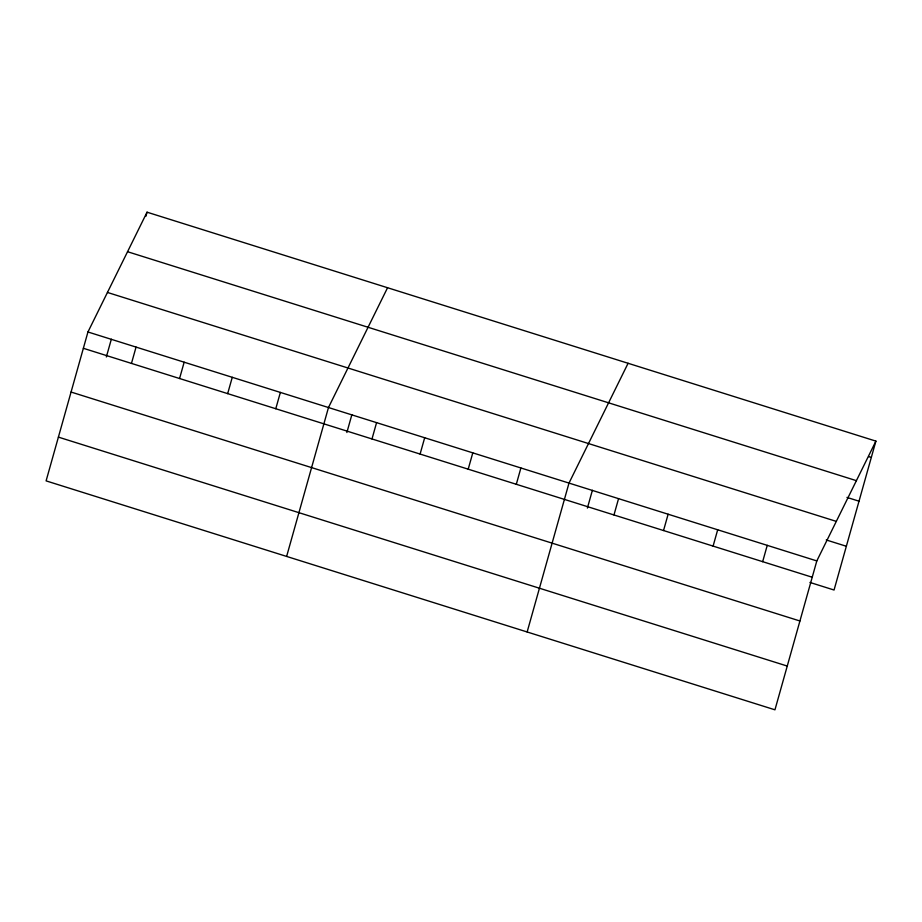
<?xml version="1.0" encoding="UTF-8"?>
<svg xmlns="http://www.w3.org/2000/svg" width="922" height="922" viewBox="0 0 922 922"><rect width="100%" height="100%" fill="white"/><g stroke="black" fill="none" stroke-linecap="round" stroke-linejoin="round"><path stroke-width="1.38" d="M87.947 331.978L46.1 480.881L774.953 709.813L816.811 560.922L875.9 441.119L147.047 212.187L87.947 331.978L816.811 560.922M106.341 356.975L111.343 339.204M145.895 216.267L147.047 212.187M131.466 363.406L136.053 347.098M179.571 378.516L184.158 362.208M227.676 393.625L232.263 377.317M275.782 408.734L280.369 392.426M286.627 556.427L328.474 407.536L387.563 287.733M346.868 432.522L351.858 414.75M371.992 438.953L376.579 422.645M420.098 454.062L424.685 437.754M468.203 469.183L472.79 452.863M516.308 484.292L520.895 467.973M527.142 631.973L569.001 483.082L628.089 363.28M587.395 508.08L592.385 490.297M613.971 514.96L618.558 498.652M663.54 530.53L668.127 514.222M713.098 546.101L717.685 529.793M762.667 561.671L767.242 545.351M875.9 441.119L834.053 590.022L809.942 582.439M868.639 456.597L871.313 457.439M127.547 251.718L856.4 480.662M846.961 497.407L859.016 501.188M107.448 292.447L836.312 521.391M826.25 539.958L846.35 546.262M83.372 348.297L812.224 577.241M71.063 392.046L799.927 620.99M58.397 437.12L787.261 666.064"/></g></svg>
